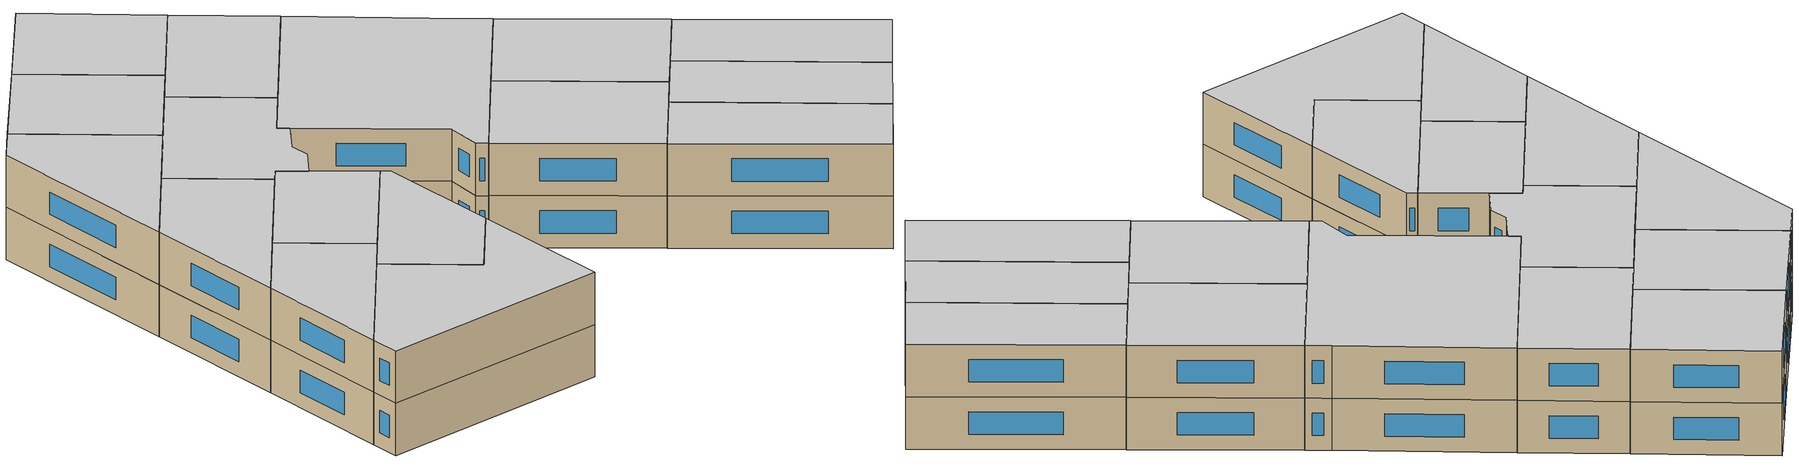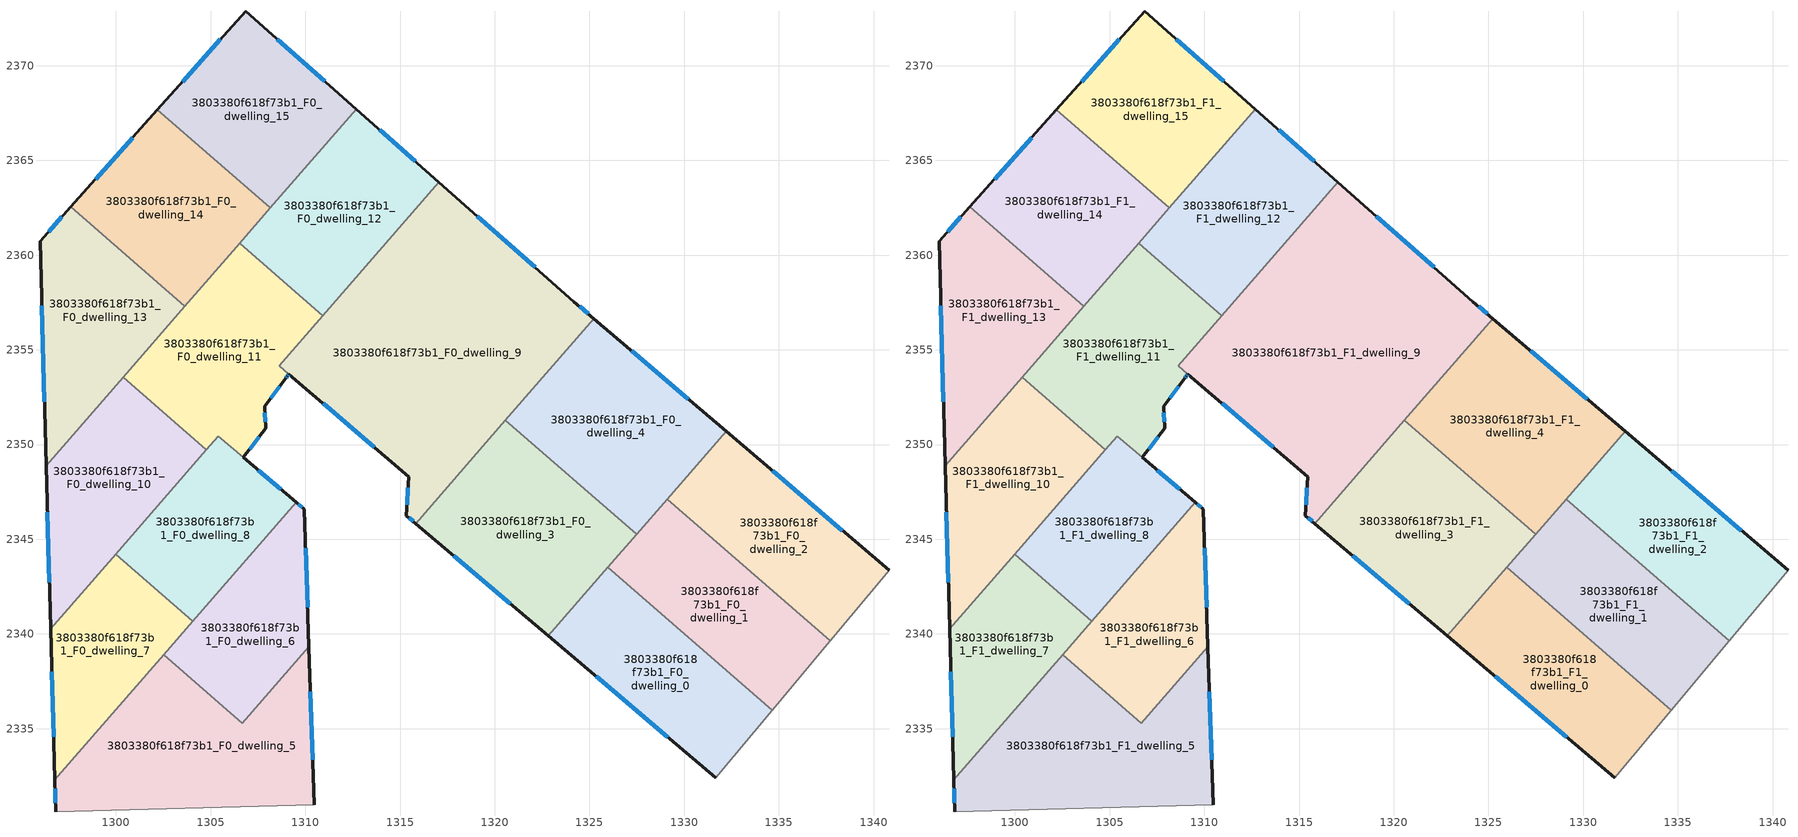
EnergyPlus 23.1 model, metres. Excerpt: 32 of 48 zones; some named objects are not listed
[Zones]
3803380f618f73b1_F0_dwelling_0
 floor ground (EU_floor_Construction): 1334.65,2335.98 1331.67,2332.41 1322.82,2339.9 1325.97,2343.52 z0
 wall outside (EU_wall_Construction): 1322.82,2339.9 1331.67,2332.41 z0:3
 wall to 3803380f618f73b1_F0_dwelling_1 (EU_wall_Construction): 1334.65,2335.98 1325.97,2343.52 z0:3
 wall adiabatic (EU_wall_Construction): 1331.67,2332.41 1334.65,2335.98 z0:3
 wall to 3803380f618f73b1_F0_dwelling_3 (EU_wall_Construction): 1325.97,2343.52 1322.82,2339.9 z0:3
 window (EU_Window_Construction): 1325.35,2337.76 1329.14,2334.55 z0.86:2.14
3803380f618f73b1_F0_dwelling_1
 floor ground (EU_floor_Construction): 1337.7,2339.63 1334.65,2335.98 1325.97,2343.52 1329.09,2347.12 z0
 wall to 3803380f618f73b1_F0_dwelling_2 (EU_wall_Construction): 1337.7,2339.63 1329.09,2347.12 z0:3
 wall adiabatic (EU_wall_Construction): 1334.65,2335.98 1337.7,2339.63 z0:3
 wall to 3803380f618f73b1_F0_dwelling_4 (EU_wall_Construction): 1329.09,2347.12 1327.48,2345.26 z0:3
 wall to 3803380f618f73b1_F0_dwelling_3 (EU_wall_Construction): 1327.48,2345.26 1325.97,2343.52 z0:3
3803380f618f73b1_F0_dwelling_10
 floor ground (EU_floor_Construction): 1304.78,2349.73 1296.55,2340.27 1296.32,2348.87 1300.38,2353.55 z0
 wall outside (EU_wall_Construction): 1296.32,2348.87 1296.55,2340.27 z0:3
 wall to 3803380f618f73b1_F0_dwelling_11 (EU_wall_Construction): 1304.78,2349.73 1300.38,2353.55 z0:3
 wall to 3803380f618f73b1_F0_dwelling_8 (EU_wall_Construction): 1299.98,2344.22 1304.78,2349.73 z0:3
 wall to 3803380f618f73b1_F0_dwelling_13 (EU_wall_Construction): 1300.38,2353.55 1296.32,2348.87 z0:3
 wall to 3803380f618f73b1_F0_dwelling_7 (EU_wall_Construction): 1296.55,2340.27 1299.98,2344.22 z0:3
 window (EU_Window_Construction): 1296.38,2346.41 1296.49,2342.73 z0.86:2.14
3803380f618f73b1_F0_dwelling_11
 floor ground (EU_floor_Construction): 1310.92,2356.8 1308.62,2354.16 1309.13,2353.72 1309.04,2353.6 1308.96,2353.5 1307.85,2352.02 1307.91,2350.86 1306.71,2349.32 1305.39,2350.44 1304.78,2349.73 1300.38,2353.55 1306.53,2360.62 z0
 wall outside (EU_wall_Construction): 1306.71,2349.32 1307.91,2350.86 1307.85,2352.02 1308.96,2353.5 1309.04,2353.6 1309.13,2353.72 z0:3
 wall to 3803380f618f73b1_F0_dwelling_8 (EU_wall_Construction): 1304.78,2349.73 1305.39,2350.44 1306.71,2349.32 z0:3
 wall to 3803380f618f73b1_F0_dwelling_12 (EU_wall_Construction): 1310.92,2356.8 1306.53,2360.62 z0:3
 wall to 3803380f618f73b1_F0_dwelling_9 (EU_wall_Construction): 1309.13,2353.72 1308.62,2354.16 1310.92,2356.8 z0:3
 wall to 3803380f618f73b1_F0_dwelling_14 (EU_wall_Construction): 1306.53,2360.62 1303.64,2357.31 z0:3
 wall to 3803380f618f73b1_F0_dwelling_13 (EU_wall_Construction): 1303.64,2357.31 1300.38,2353.55 z0:3
 window (EU_Window_Construction): 1308.98,2353.53 1309.02,2353.57 / 1308.17,2352.44 1308.64,2353.08 / 1307.89,2351.19 1307.87,2351.69 / 1307.06,2349.76 1307.57,2350.42 / 1309.07,2353.64 1309.1,2353.69 z0.86:2.14
3803380f618f73b1_F0_dwelling_12
 floor ground (EU_floor_Construction): 1317.05,2363.86 1310.92,2356.8 1306.53,2360.62 1312.69,2367.71 z0
 wall outside (EU_wall_Construction): 1317.05,2363.86 1312.69,2367.71 z0:3
 wall to 3803380f618f73b1_F0_dwelling_15 (EU_wall_Construction): 1312.69,2367.71 1308.15,2362.49 z0:3
 wall to 3803380f618f73b1_F0_dwelling_9 (EU_wall_Construction): 1310.92,2356.8 1317.05,2363.86 z0:3
 wall to 3803380f618f73b1_F0_dwelling_14 (EU_wall_Construction): 1308.15,2362.49 1306.53,2360.62 z0:3
 window (EU_Window_Construction): 1315.8,2364.96 1313.93,2366.61 z0.86:2.14
3803380f618f73b1_F0_dwelling_13
 floor ground (EU_floor_Construction): 1303.64,2357.31 1296.32,2348.87 1295.99,2360.73 1297.61,2362.54 z0
 wall outside (EU_wall_Construction): 1297.61,2362.54 1295.99,2360.73 1296.32,2348.87 z0:3
 wall to 3803380f618f73b1_F0_dwelling_14 (EU_wall_Construction): 1303.64,2357.31 1297.61,2362.54 z0:3
 window (EU_Window_Construction): 1296.08,2357.34 1296.22,2352.26 / 1297.15,2362.03 1296.45,2361.25 z0.86:2.14
3803380f618f73b1_F0_dwelling_14
 floor ground (EU_floor_Construction): 1308.15,2362.49 1303.64,2357.31 1297.61,2362.54 1302.19,2367.67 z0
 wall outside (EU_wall_Construction): 1302.19,2367.67 1297.61,2362.54 z0:3
 wall to 3803380f618f73b1_F0_dwelling_15 (EU_wall_Construction): 1308.15,2362.49 1302.19,2367.67 z0:3
 window (EU_Window_Construction): 1300.89,2366.2 1298.92,2364.01 z0.86:2.14
3803380f618f73b1_F0_dwelling_15
 floor ground (EU_floor_Construction): 1312.69,2367.71 1308.15,2362.49 1302.19,2367.67 1306.85,2372.88 z0
 wall outside (EU_wall_Construction): 1312.69,2367.71 1306.85,2372.88 1302.19,2367.67 z0:3
 window (EU_Window_Construction): 1305.52,2371.39 1303.52,2369.16 / 1311.02,2369.19 1308.52,2371.4 z0.86:2.14
3803380f618f73b1_F0_dwelling_2
 floor ground (EU_floor_Construction): 1340.81,2343.36 1337.7,2339.63 1329.09,2347.12 1332.21,2350.7 z0
 wall outside (EU_wall_Construction): 1340.81,2343.36 1332.21,2350.7 z0:3
 wall adiabatic (EU_wall_Construction): 1337.7,2339.63 1340.81,2343.36 z0:3
 wall to 3803380f618f73b1_F0_dwelling_4 (EU_wall_Construction): 1332.21,2350.7 1329.09,2347.12 z0:3
 window (EU_Window_Construction): 1338.36,2345.46 1334.67,2348.6 z0.86:2.14
3803380f618f73b1_F0_dwelling_3
 floor ground (EU_floor_Construction): 1327.48,2345.26 1322.82,2339.9 1315.83,2345.83 1320.57,2351.28 z0
 wall outside (EU_wall_Construction): 1315.83,2345.83 1322.82,2339.9 z0:3
 wall to 3803380f618f73b1_F0_dwelling_4 (EU_wall_Construction): 1327.48,2345.26 1320.57,2351.28 z0:3
 wall to 3803380f618f73b1_F0_dwelling_9 (EU_wall_Construction): 1320.57,2351.28 1315.83,2345.83 z0:3
 window (EU_Window_Construction): 1317.83,2344.13 1320.83,2341.59 z0.86:2.14
3803380f618f73b1_F0_dwelling_4
 floor ground (EU_floor_Construction): 1332.21,2350.7 1327.48,2345.26 1320.57,2351.28 1325.23,2356.65 z0
 wall outside (EU_wall_Construction): 1332.21,2350.7 1325.23,2356.65 z0:3
 wall to 3803380f618f73b1_F0_dwelling_9 (EU_wall_Construction): 1325.23,2356.65 1320.57,2351.28 z0:3
 window (EU_Window_Construction): 1330.22,2352.4 1327.23,2354.95 z0.86:2.14
3803380f618f73b1_F0_dwelling_5
 floor ground (EU_floor_Construction): 1310.19,2339.34 1310.47,2330.97 1296.82,2330.61 1296.77,2332.3 1302.52,2338.91 1306.68,2335.3 z0
 wall outside (EU_wall_Construction): 1310.47,2330.97 1310.19,2339.34 / 1296.77,2332.3 1296.82,2330.61 z0:3
 wall to 3803380f618f73b1_F0_dwelling_6 (EU_wall_Construction): 1310.19,2339.34 1306.68,2335.3 1302.52,2338.91 z0:3
 wall adiabatic (EU_wall_Construction): 1296.82,2330.61 1310.47,2330.97 z0:3
 wall to 3803380f618f73b1_F0_dwelling_7 (EU_wall_Construction): 1302.52,2338.91 1296.77,2332.3 z0:3
 window (EU_Window_Construction): 1310.39,2333.36 1310.27,2336.95 / 1296.79,2331.82 1296.81,2331.09 z0.86:2.14
3803380f618f73b1_F0_dwelling_6
 floor ground (EU_floor_Construction): 1309.95,2346.59 1310.19,2339.34 1306.68,2335.3 1302.52,2338.91 1309.51,2346.96 z0
 wall outside (EU_wall_Construction): 1310.19,2339.34 1309.95,2346.59 1309.51,2346.96 z0:3
 wall to 3803380f618f73b1_F0_dwelling_8 (EU_wall_Construction): 1309.51,2346.96 1304.05,2340.68 z0:3
 wall to 3803380f618f73b1_F0_dwelling_7 (EU_wall_Construction): 1304.05,2340.68 1302.52,2338.91 z0:3
 window (EU_Window_Construction): 1309.82,2346.7 1309.64,2346.86 / 1310.12,2341.41 1310.02,2344.52 z0.86:2.14
3803380f618f73b1_F0_dwelling_7
 floor ground (EU_floor_Construction): 1304.05,2340.68 1296.77,2332.3 1296.55,2340.27 1299.98,2344.22 z0
 wall outside (EU_wall_Construction): 1296.55,2340.27 1296.77,2332.3 z0:3
 wall to 3803380f618f73b1_F0_dwelling_8 (EU_wall_Construction): 1304.05,2340.68 1299.98,2344.22 z0:3
 window (EU_Window_Construction): 1296.62,2337.99 1296.71,2334.58 z0.86:2.14
3803380f618f73b1_F0_dwelling_8
 floor ground (EU_floor_Construction): 1309.51,2346.96 1304.05,2340.68 1299.98,2344.22 1305.39,2350.44 z0
 wall outside (EU_wall_Construction): 1309.51,2346.96 1306.72,2349.32 z0:3
 window (EU_Window_Construction): 1308.71,2347.63 1307.52,2348.64 z0.86:2.14
3803380f618f73b1_F0_dwelling_9
 floor ground (EU_floor_Construction): 1324.18,2357.55 1325.23,2356.65 1315.83,2345.83 1315.34,2346.25 1315.45,2348.3 1308.62,2354.16 1317.05,2363.86 z0
 wall outside (EU_wall_Construction): 1325.23,2356.65 1324.18,2357.55 1317.05,2363.86 / 1309.13,2353.72 1315.45,2348.3 1315.34,2346.25 1315.83,2345.83 z0:3
 window (EU_Window_Construction): 1322.15,2359.35 1319.09,2362.05 / 1324.93,2356.91 1324.48,2357.29 / 1315.48,2346.13 1315.69,2345.95 / 1315.42,2347.71 1315.37,2346.83 / 1310.94,2352.17 1313.64,2349.85 z0.86:2.14
3803380f618f73b1_F1_dwelling_0
 floor to 3803380f618f73b1_F0_dwelling_0 (EU_floor_Construction): 1334.65,2335.98 1331.67,2332.41 1322.82,2339.9 1325.97,2343.52 z3
 wall outside (EU_wall_Construction): 1322.82,2339.9 1331.67,2332.41 z3:6
 wall to 3803380f618f73b1_F1_dwelling_1 (EU_wall_Construction): 1334.65,2335.98 1325.97,2343.52 z3:6
 wall adiabatic (EU_wall_Construction): 1331.67,2332.41 1334.65,2335.98 z3:6
 wall to 3803380f618f73b1_F1_dwelling_3 (EU_wall_Construction): 1325.97,2343.52 1322.82,2339.9 z3:6
 window (EU_Window_Construction): 1325.35,2337.76 1329.14,2334.55 z3.86:5.14
 ceiling to 3803380f618f73b1_F2_dwelling_0 (EU_floor_Construction): 1331.67,2332.41 1334.65,2335.98 1325.97,2343.52 1322.82,2339.9 z6
3803380f618f73b1_F1_dwelling_1
 floor to 3803380f618f73b1_F0_dwelling_1 (EU_floor_Construction): 1337.7,2339.63 1334.65,2335.98 1325.97,2343.52 1329.09,2347.12 z3
 wall to 3803380f618f73b1_F1_dwelling_2 (EU_wall_Construction): 1337.7,2339.63 1329.09,2347.12 z3:6
 wall adiabatic (EU_wall_Construction): 1334.65,2335.98 1337.7,2339.63 z3:6
 wall to 3803380f618f73b1_F1_dwelling_4 (EU_wall_Construction): 1329.09,2347.12 1327.48,2345.26 z3:6
 wall to 3803380f618f73b1_F1_dwelling_3 (EU_wall_Construction): 1327.48,2345.26 1325.97,2343.52 z3:6
 ceiling to 3803380f618f73b1_F2_dwelling_1 (EU_floor_Construction): 1334.65,2335.98 1337.7,2339.63 1329.09,2347.12 1325.97,2343.52 z6
3803380f618f73b1_F1_dwelling_10
 floor to 3803380f618f73b1_F0_dwelling_10 (EU_floor_Construction): 1304.78,2349.73 1296.55,2340.27 1296.32,2348.87 1300.38,2353.55 z3
 wall outside (EU_wall_Construction): 1296.32,2348.87 1296.55,2340.27 z3:6
 wall to 3803380f618f73b1_F1_dwelling_11 (EU_wall_Construction): 1304.78,2349.73 1300.38,2353.55 z3:6
 wall to 3803380f618f73b1_F1_dwelling_8 (EU_wall_Construction): 1299.98,2344.22 1304.78,2349.73 z3:6
 wall to 3803380f618f73b1_F1_dwelling_13 (EU_wall_Construction): 1300.38,2353.55 1296.32,2348.87 z3:6
 wall to 3803380f618f73b1_F1_dwelling_7 (EU_wall_Construction): 1296.55,2340.27 1299.98,2344.22 z3:6
 window (EU_Window_Construction): 1296.38,2346.41 1296.49,2342.73 z3.86:5.14
 ceiling to 3803380f618f73b1_F2_dwelling_10 (EU_floor_Construction): 1296.55,2340.27 1304.78,2349.73 1300.38,2353.55 1296.32,2348.87 z6
3803380f618f73b1_F1_dwelling_11
 floor to 3803380f618f73b1_F0_dwelling_11 (EU_floor_Construction): 1310.92,2356.8 1308.62,2354.16 1309.13,2353.72 1309.04,2353.6 1308.96,2353.5 1307.85,2352.02 1307.91,2350.86 1306.71,2349.32 1305.39,2350.44 1304.78,2349.73 1300.38,2353.55 1306.53,2360.62 z3
 wall outside (EU_wall_Construction): 1306.71,2349.32 1307.91,2350.86 1307.85,2352.02 1308.96,2353.5 1309.04,2353.6 1309.13,2353.72 z3:6
 wall to 3803380f618f73b1_F1_dwelling_8 (EU_wall_Construction): 1304.78,2349.73 1305.39,2350.44 1306.71,2349.32 z3:6
 wall to 3803380f618f73b1_F1_dwelling_12 (EU_wall_Construction): 1310.92,2356.8 1306.53,2360.62 z3:6
 wall to 3803380f618f73b1_F1_dwelling_9 (EU_wall_Construction): 1309.13,2353.72 1308.62,2354.16 1310.92,2356.8 z3:6
 wall to 3803380f618f73b1_F1_dwelling_14 (EU_wall_Construction): 1306.53,2360.62 1303.64,2357.31 z3:6
 wall to 3803380f618f73b1_F1_dwelling_13 (EU_wall_Construction): 1303.64,2357.31 1300.38,2353.55 z3:6
 window (EU_Window_Construction): 1308.98,2353.53 1309.02,2353.57 / 1308.17,2352.44 1308.64,2353.08 / 1307.89,2351.19 1307.87,2351.69 / 1307.06,2349.76 1307.57,2350.42 / 1309.07,2353.64 1309.1,2353.69 z3.86:5.14
 ceiling to 3803380f618f73b1_F2_dwelling_11 (EU_floor_Construction): 1307.91,2350.86 1307.85,2352.02 1308.96,2353.5 1309.04,2353.6 1309.13,2353.72 1308.62,2354.16 1310.92,2356.8 1306.53,2360.62 1300.38,2353.55 1304.78,2349.73 1305.39,2350.44 1306.71,2349.32 z6
3803380f618f73b1_F1_dwelling_12
 floor to 3803380f618f73b1_F0_dwelling_12 (EU_floor_Construction): 1317.05,2363.86 1310.92,2356.8 1306.53,2360.62 1312.69,2367.71 z3
 wall outside (EU_wall_Construction): 1317.05,2363.86 1312.69,2367.71 z3:6
 wall to 3803380f618f73b1_F1_dwelling_15 (EU_wall_Construction): 1312.69,2367.71 1308.15,2362.49 z3:6
 wall to 3803380f618f73b1_F1_dwelling_9 (EU_wall_Construction): 1310.92,2356.8 1317.05,2363.86 z3:6
 wall to 3803380f618f73b1_F1_dwelling_14 (EU_wall_Construction): 1308.15,2362.49 1306.53,2360.62 z3:6
 window (EU_Window_Construction): 1315.8,2364.96 1313.93,2366.61 z3.86:5.14
 ceiling to 3803380f618f73b1_F2_dwelling_12 (EU_floor_Construction): 1310.92,2356.8 1317.05,2363.86 1312.69,2367.71 1306.53,2360.62 z6
3803380f618f73b1_F1_dwelling_13
 floor to 3803380f618f73b1_F0_dwelling_13 (EU_floor_Construction): 1303.64,2357.31 1296.32,2348.87 1295.99,2360.73 1297.61,2362.54 z3
 wall outside (EU_wall_Construction): 1297.61,2362.54 1295.99,2360.73 1296.32,2348.87 z3:6
 wall to 3803380f618f73b1_F1_dwelling_14 (EU_wall_Construction): 1303.64,2357.31 1297.61,2362.54 z3:6
 window (EU_Window_Construction): 1296.08,2357.34 1296.22,2352.26 / 1297.15,2362.03 1296.45,2361.25 z3.86:5.14
 ceiling to 3803380f618f73b1_F2_dwelling_13 (EU_floor_Construction): 1296.32,2348.87 1303.64,2357.31 1297.61,2362.54 1295.99,2360.73 z6
3803380f618f73b1_F1_dwelling_14
 floor to 3803380f618f73b1_F0_dwelling_14 (EU_floor_Construction): 1308.15,2362.49 1303.64,2357.31 1297.61,2362.54 1302.19,2367.67 z3
 wall outside (EU_wall_Construction): 1302.19,2367.67 1297.61,2362.54 z3:6
 wall to 3803380f618f73b1_F1_dwelling_15 (EU_wall_Construction): 1308.15,2362.49 1302.19,2367.67 z3:6
 window (EU_Window_Construction): 1300.89,2366.2 1298.92,2364.01 z3.86:5.14
 ceiling to 3803380f618f73b1_F2_dwelling_14 (EU_floor_Construction): 1303.64,2357.31 1308.15,2362.49 1302.19,2367.67 1297.61,2362.54 z6
3803380f618f73b1_F1_dwelling_15
 floor to 3803380f618f73b1_F0_dwelling_15 (EU_floor_Construction): 1312.69,2367.71 1308.15,2362.49 1302.19,2367.67 1306.85,2372.88 z3
 wall outside (EU_wall_Construction): 1312.69,2367.71 1306.85,2372.88 1302.19,2367.67 z3:6
 window (EU_Window_Construction): 1305.52,2371.39 1303.52,2369.16 / 1311.02,2369.19 1308.52,2371.4 z3.86:5.14
 ceiling to 3803380f618f73b1_F2_dwelling_15 (EU_floor_Construction): 1308.15,2362.49 1312.69,2367.71 1306.85,2372.88 1302.19,2367.67 z6
3803380f618f73b1_F1_dwelling_2
 floor to 3803380f618f73b1_F0_dwelling_2 (EU_floor_Construction): 1340.81,2343.36 1337.7,2339.63 1329.09,2347.12 1332.21,2350.7 z3
 wall outside (EU_wall_Construction): 1340.81,2343.36 1332.21,2350.7 z3:6
 wall adiabatic (EU_wall_Construction): 1337.7,2339.63 1340.81,2343.36 z3:6
 wall to 3803380f618f73b1_F1_dwelling_4 (EU_wall_Construction): 1332.21,2350.7 1329.09,2347.12 z3:6
 window (EU_Window_Construction): 1338.36,2345.46 1334.67,2348.6 z3.86:5.14
 ceiling to 3803380f618f73b1_F2_dwelling_2 (EU_floor_Construction): 1337.7,2339.63 1340.81,2343.36 1332.21,2350.7 1329.09,2347.12 z6
3803380f618f73b1_F1_dwelling_3
 floor to 3803380f618f73b1_F0_dwelling_3 (EU_floor_Construction): 1327.48,2345.26 1322.82,2339.9 1315.83,2345.83 1320.57,2351.28 z3
 wall outside (EU_wall_Construction): 1315.83,2345.83 1322.82,2339.9 z3:6
 wall to 3803380f618f73b1_F1_dwelling_4 (EU_wall_Construction): 1327.48,2345.26 1320.57,2351.28 z3:6
 wall to 3803380f618f73b1_F1_dwelling_9 (EU_wall_Construction): 1320.57,2351.28 1315.83,2345.83 z3:6
 window (EU_Window_Construction): 1317.83,2344.13 1320.83,2341.59 z3.86:5.14
 ceiling to 3803380f618f73b1_F2_dwelling_3 (EU_floor_Construction): 1322.82,2339.9 1327.48,2345.26 1320.57,2351.28 1315.83,2345.83 z6
3803380f618f73b1_F1_dwelling_4
 floor to 3803380f618f73b1_F0_dwelling_4 (EU_floor_Construction): 1332.21,2350.7 1327.48,2345.26 1320.57,2351.28 1325.23,2356.65 z3
 wall outside (EU_wall_Construction): 1332.21,2350.7 1325.23,2356.65 z3:6
 wall to 3803380f618f73b1_F1_dwelling_9 (EU_wall_Construction): 1325.23,2356.65 1320.57,2351.28 z3:6
 window (EU_Window_Construction): 1330.22,2352.4 1327.23,2354.95 z3.86:5.14
 ceiling to 3803380f618f73b1_F2_dwelling_4 (EU_floor_Construction): 1327.48,2345.26 1332.21,2350.7 1325.23,2356.65 1320.57,2351.28 z6
3803380f618f73b1_F1_dwelling_5
 floor to 3803380f618f73b1_F0_dwelling_5 (EU_floor_Construction): 1310.19,2339.34 1310.47,2330.97 1296.82,2330.61 1296.77,2332.3 1302.52,2338.91 1306.68,2335.3 z3
 wall outside (EU_wall_Construction): 1310.47,2330.97 1310.19,2339.34 / 1296.77,2332.3 1296.82,2330.61 z3:6
 wall to 3803380f618f73b1_F1_dwelling_6 (EU_wall_Construction): 1310.19,2339.34 1306.68,2335.3 1302.52,2338.91 z3:6
 wall adiabatic (EU_wall_Construction): 1296.82,2330.61 1310.47,2330.97 z3:6
 wall to 3803380f618f73b1_F1_dwelling_7 (EU_wall_Construction): 1302.52,2338.91 1296.77,2332.3 z3:6
 window (EU_Window_Construction): 1310.39,2333.36 1310.27,2336.95 / 1296.79,2331.82 1296.81,2331.09 z3.86:5.14
 ceiling to 3803380f618f73b1_F2_dwelling_5 (EU_floor_Construction): 1310.47,2330.97 1310.19,2339.34 1306.68,2335.3 1302.52,2338.91 1296.77,2332.3 1296.82,2330.61 z6
3803380f618f73b1_F1_dwelling_6
 floor to 3803380f618f73b1_F0_dwelling_6 (EU_floor_Construction): 1309.95,2346.59 1310.19,2339.34 1306.68,2335.3 1302.52,2338.91 1309.51,2346.96 z3
 wall outside (EU_wall_Construction): 1310.19,2339.34 1309.95,2346.59 1309.51,2346.96 z3:6
 wall to 3803380f618f73b1_F1_dwelling_8 (EU_wall_Construction): 1309.51,2346.96 1304.05,2340.68 z3:6
 wall to 3803380f618f73b1_F1_dwelling_7 (EU_wall_Construction): 1304.05,2340.68 1302.52,2338.91 z3:6
 window (EU_Window_Construction): 1309.82,2346.7 1309.64,2346.86 / 1310.12,2341.41 1310.02,2344.52 z3.86:5.14
 ceiling to 3803380f618f73b1_F2_dwelling_6 (EU_floor_Construction): 1306.68,2335.3 1310.19,2339.34 1309.95,2346.59 1309.51,2346.96 1302.52,2338.91 z6
3803380f618f73b1_F1_dwelling_7
 floor to 3803380f618f73b1_F0_dwelling_7 (EU_floor_Construction): 1304.05,2340.68 1296.77,2332.3 1296.55,2340.27 1299.98,2344.22 z3
 wall outside (EU_wall_Construction): 1296.55,2340.27 1296.77,2332.3 z3:6
 wall to 3803380f618f73b1_F1_dwelling_8 (EU_wall_Construction): 1304.05,2340.68 1299.98,2344.22 z3:6
 window (EU_Window_Construction): 1296.62,2337.99 1296.71,2334.58 z3.86:5.14
 ceiling to 3803380f618f73b1_F2_dwelling_7 (EU_floor_Construction): 1296.77,2332.3 1304.05,2340.68 1299.98,2344.22 1296.55,2340.27 z6
3803380f618f73b1_F1_dwelling_8
 floor to 3803380f618f73b1_F0_dwelling_8 (EU_floor_Construction): 1309.51,2346.96 1304.05,2340.68 1299.98,2344.22 1305.39,2350.44 z3
 wall outside (EU_wall_Construction): 1309.51,2346.96 1306.72,2349.32 z3:6
 window (EU_Window_Construction): 1308.71,2347.63 1307.52,2348.64 z3.86:5.14
 ceiling to 3803380f618f73b1_F2_dwelling_8 (EU_floor_Construction): 1304.05,2340.68 1309.51,2346.96 1305.39,2350.44 1299.98,2344.22 z6
3803380f618f73b1_F1_dwelling_9
 floor to 3803380f618f73b1_F0_dwelling_9 (EU_floor_Construction): 1324.18,2357.55 1325.23,2356.65 1315.83,2345.83 1315.34,2346.25 1315.45,2348.3 1308.62,2354.16 1317.05,2363.86 z3
 wall outside (EU_wall_Construction): 1325.23,2356.65 1324.18,2357.55 1317.05,2363.86 / 1309.13,2353.72 1315.45,2348.3 1315.34,2346.25 1315.83,2345.83 z3:6
 window (EU_Window_Construction): 1322.15,2359.35 1319.09,2362.05 / 1324.93,2356.91 1324.48,2357.29 / 1315.48,2346.13 1315.69,2345.95 / 1315.42,2347.71 1315.37,2346.83 / 1310.94,2352.17 1313.64,2349.85 z3.86:5.14
 ceiling to 3803380f618f73b1_F2_dwelling_9 (EU_floor_Construction): 1315.83,2345.83 1325.23,2356.65 1324.18,2357.55 1317.05,2363.86 1308.62,2354.16 1315.45,2348.3 1315.34,2346.25 z6
[Building]
EU S2 Campaign: North Axis=0; Terrain=City; Solar Distribution=FullExterior
[Site:Location]
Helsinki-Vantaa.AP: Latitude=60.317; Longitude=24.963; Time Zone=2; Elevation=54.6
[SizingPeriod:WeatherFileDays]
AnnualSizingPeriod: Begin Month=1; Begin Day of Month=1; End Month=12; End Day of Month=31; Day of Week for Start Day=Monday; Use Weather File Daylight Saving Period=No; Use Weather File Rain and Snow Indicators=No
[MATERIAL]
EU_InternalMass_Material: Roughness=MediumRough; Thickness=0.1; Conductivity=1; Density=1800; Specific Heat=900; Thermal Absorptance=0.9; Solar Absorptance=0.7; Visible Absorptance=0.7
[MATERIAL:NOMASS] Roughness=MediumRough; Thermal Absorptance=0.9; Solar Absorptance=0.7; Visible Absorptance=0.7
Name | Thermal Resistance
EU_wall_NoMass | 1.10183
EU_floor_NoMass | 1.70606
[WINDOWMATERIAL:SIMPLEGLAZINGSYSTEM]
EU_Window_SimpleGlazing: UFactor=3.11035; Solar Heat Gain Coefficient=0.8; Visible Transmittance=0.8
[CONSTRUCTION]
EU_wall_Construction: EU_wall_NoMass
EU_floor_Construction: EU_floor_NoMass
EU_Window_Construction: EU_Window_SimpleGlazing
EU_InternalMass_Construction: EU_InternalMass_Material
[ZONE] Type=1; Multiplier=1; Ceiling Height=autocalculate; Floor Area=autocalculate; Part of Total Floor Area=Yes
Name | Volume
3803380f618f73b1_F0_dwelling_0; 3803380f618f73b1_F1_dwelling_0 | 163.647
3803380f618f73b1_F0_dwelling_1; 3803380f618f73b1_F1_dwelling_1 | 163.649
3803380f618f73b1_F0_dwelling_10; 3803380f618f73b1_F1_dwelling_10 | 163.642
3803380f618f73b1_F0_dwelling_11; 3803380f618f73b1_F1_dwelling_11 | 181.31
3803380f618f73b1_F0_dwelling_12; 3803380f618f73b1_F1_dwelling_12 | 163.641
3803380f618f73b1_F0_dwelling_13; 3803380f618f73b1_F1_dwelling_13 | 163.632
3803380f618f73b1_F0_dwelling_14; 3803380f618f73b1_F1_dwelling_14 | 163.627
3803380f618f73b1_F0_dwelling_15; 3803380f618f73b1_F1_dwelling_15 | 163.638
3803380f618f73b1_F0_dwelling_2; 3803380f618f73b1_F1_dwelling_2 | 163.626
3803380f618f73b1_F0_dwelling_3; 3803380f618f73b1_F1_dwelling_3 | 196.974
3803380f618f73b1_F0_dwelling_4; 3803380f618f73b1_F1_dwelling_4 | 196.94
3803380f618f73b1_F0_dwelling_5; 3803380f618f73b1_F1_dwelling_5 | 234.058
3803380f618f73b1_F0_dwelling_6; 3803380f618f73b1_F1_dwelling_6 | 137.047
3803380f618f73b1_F0_dwelling_7; 3803380f618f73b1_F1_dwelling_7 | 132.092
3803380f618f73b1_F0_dwelling_8; 3803380f618f73b1_F1_dwelling_8 | 133.962
3803380f618f73b1_F0_dwelling_9; 3803380f618f73b1_F1_dwelling_9 | 423.959
[INTERNALMASS] Construction=EU_InternalMass_Construction
Name | Zone or ZoneList | Surface Area
3803380f618f73b1_F0_dwelling_0_EU_InternalMass | 3803380f618f73b1_F0_dwelling_0 | 54.5491
3803380f618f73b1_F0_dwelling_1_EU_InternalMass | 3803380f618f73b1_F0_dwelling_1 | 54.5497
3803380f618f73b1_F0_dwelling_2_EU_InternalMass | 3803380f618f73b1_F0_dwelling_2 | 54.5419
3803380f618f73b1_F0_dwelling_3_EU_InternalMass | 3803380f618f73b1_F0_dwelling_3 | 65.6577
3803380f618f73b1_F0_dwelling_4_EU_InternalMass | 3803380f618f73b1_F0_dwelling_4 | 65.647
3803380f618f73b1_F0_dwelling_5_EU_InternalMass | 3803380f618f73b1_F0_dwelling_5 | 78.0201
3803380f618f73b1_F0_dwelling_6_EU_InternalMass | 3803380f618f73b1_F0_dwelling_6 | 45.6827
3803380f618f73b1_F0_dwelling_7_EU_InternalMass | 3803380f618f73b1_F0_dwelling_7 | 44.0304
3803380f618f73b1_F0_dwelling_8_EU_InternalMass | 3803380f618f73b1_F0_dwelling_8 | 44.6513
3803380f618f73b1_F0_dwelling_9_EU_InternalMass | 3803380f618f73b1_F0_dwelling_9 | 141.311
3803380f618f73b1_F0_dwelling_10_EU_InternalMass | 3803380f618f73b1_F0_dwelling_10 | 54.5473
3803380f618f73b1_F0_dwelling_11_EU_InternalMass | 3803380f618f73b1_F0_dwelling_11 | 60.4364
3803380f618f73b1_F0_dwelling_12_EU_InternalMass | 3803380f618f73b1_F0_dwelling_12 | 54.5466
3803380f618f73b1_F0_dwelling_13_EU_InternalMass | 3803380f618f73b1_F0_dwelling_13 | 54.544
3803380f618f73b1_F0_dwelling_14_EU_InternalMass | 3803380f618f73b1_F0_dwelling_14 | 54.5427
3803380f618f73b1_F0_dwelling_15_EU_InternalMass | 3803380f618f73b1_F0_dwelling_15 | 54.5461
3803380f618f73b1_F1_dwelling_0_EU_InternalMass | 3803380f618f73b1_F1_dwelling_0 | 54.5491
3803380f618f73b1_F1_dwelling_1_EU_InternalMass | 3803380f618f73b1_F1_dwelling_1 | 54.5497
3803380f618f73b1_F1_dwelling_2_EU_InternalMass | 3803380f618f73b1_F1_dwelling_2 | 54.5419
3803380f618f73b1_F1_dwelling_3_EU_InternalMass | 3803380f618f73b1_F1_dwelling_3 | 65.6577
3803380f618f73b1_F1_dwelling_4_EU_InternalMass | 3803380f618f73b1_F1_dwelling_4 | 65.647
3803380f618f73b1_F1_dwelling_5_EU_InternalMass | 3803380f618f73b1_F1_dwelling_5 | 78.0201
3803380f618f73b1_F1_dwelling_6_EU_InternalMass | 3803380f618f73b1_F1_dwelling_6 | 45.6827
3803380f618f73b1_F1_dwelling_7_EU_InternalMass | 3803380f618f73b1_F1_dwelling_7 | 44.0304
3803380f618f73b1_F1_dwelling_8_EU_InternalMass | 3803380f618f73b1_F1_dwelling_8 | 44.6513
3803380f618f73b1_F1_dwelling_9_EU_InternalMass | 3803380f618f73b1_F1_dwelling_9 | 141.311
3803380f618f73b1_F1_dwelling_10_EU_InternalMass | 3803380f618f73b1_F1_dwelling_10 | 54.5473
3803380f618f73b1_F1_dwelling_11_EU_InternalMass | 3803380f618f73b1_F1_dwelling_11 | 60.4364
3803380f618f73b1_F1_dwelling_12_EU_InternalMass | 3803380f618f73b1_F1_dwelling_12 | 54.5466
3803380f618f73b1_F1_dwelling_13_EU_InternalMass | 3803380f618f73b1_F1_dwelling_13 | 54.544
3803380f618f73b1_F1_dwelling_14_EU_InternalMass | 3803380f618f73b1_F1_dwelling_14 | 54.5427
3803380f618f73b1_F1_dwelling_15_EU_InternalMass | 3803380f618f73b1_F1_dwelling_15 | 54.5461
[OTHEREQUIPMENT] Fuel Type=Electricity; Design Level Calculation Method=Watts/Area; Power per Zone Floor Area=1; Fraction Latent=0; Fraction Radiant=0; Fraction Lost=0; Carbon Dioxide Generation Rate=0; EndUse Subcategory=EU_Step8_InternalGains
Name | Zone or ZoneList or Space or SpaceList | Schedule
EU_Step8_InternalGain_3803380f618f73b1_F0_dwelling_0_f000 | 3803380f618f73b1_F0_dwelling_0 | EU_Step8_GainSchedule_3803380f618f73b1_F0_dwelling_0_f000
EU_Step8_InternalGain_3803380f618f73b1_F0_dwelling_1_f000 | 3803380f618f73b1_F0_dwelling_1 | EU_Step8_GainSchedule_3803380f618f73b1_F0_dwelling_1_f000
EU_Step8_InternalGain_3803380f618f73b1_F0_dwelling_2_f000 | 3803380f618f73b1_F0_dwelling_2 | EU_Step8_GainSchedule_3803380f618f73b1_F0_dwelling_2_f000
EU_Step8_InternalGain_3803380f618f73b1_F0_dwelling_3_f000 | 3803380f618f73b1_F0_dwelling_3 | EU_Step8_GainSchedule_3803380f618f73b1_F0_dwelling_3_f000
EU_Step8_InternalGain_3803380f618f73b1_F0_dwelling_4_f000 | 3803380f618f73b1_F0_dwelling_4 | EU_Step8_GainSchedule_3803380f618f73b1_F0_dwelling_4_f000
EU_Step8_InternalGain_3803380f618f73b1_F0_dwelling_5_f000 | 3803380f618f73b1_F0_dwelling_5 | EU_Step8_GainSchedule_3803380f618f73b1_F0_dwelling_5_f000
EU_Step8_InternalGain_3803380f618f73b1_F0_dwelling_6_f000 | 3803380f618f73b1_F0_dwelling_6 | EU_Step8_GainSchedule_3803380f618f73b1_F0_dwelling_6_f000
EU_Step8_InternalGain_3803380f618f73b1_F0_dwelling_7_f000 | 3803380f618f73b1_F0_dwelling_7 | EU_Step8_GainSchedule_3803380f618f73b1_F0_dwelling_7_f000
EU_Step8_InternalGain_3803380f618f73b1_F0_dwelling_8_f000 | 3803380f618f73b1_F0_dwelling_8 | EU_Step8_GainSchedule_3803380f618f73b1_F0_dwelling_8_f000
EU_Step8_InternalGain_3803380f618f73b1_F0_dwelling_9_f000 | 3803380f618f73b1_F0_dwelling_9 | EU_Step8_GainSchedule_3803380f618f73b1_F0_dwelling_9_f000
EU_Step8_InternalGain_3803380f618f73b1_F0_dwelling_10_f000 | 3803380f618f73b1_F0_dwelling_10 | EU_Step8_GainSchedule_3803380f618f73b1_F0_dwelling_10_f000
EU_Step8_InternalGain_3803380f618f73b1_F0_dwelling_11_f000 | 3803380f618f73b1_F0_dwelling_11 | EU_Step8_GainSchedule_3803380f618f73b1_F0_dwelling_11_f000
EU_Step8_InternalGain_3803380f618f73b1_F0_dwelling_12_f000 | 3803380f618f73b1_F0_dwelling_12 | EU_Step8_GainSchedule_3803380f618f73b1_F0_dwelling_12_f000
EU_Step8_InternalGain_3803380f618f73b1_F0_dwelling_13_f000 | 3803380f618f73b1_F0_dwelling_13 | EU_Step8_GainSchedule_3803380f618f73b1_F0_dwelling_13_f000
EU_Step8_InternalGain_3803380f618f73b1_F0_dwelling_14_f000 | 3803380f618f73b1_F0_dwelling_14 | EU_Step8_GainSchedule_3803380f618f73b1_F0_dwelling_14_f000
EU_Step8_InternalGain_3803380f618f73b1_F0_dwelling_15_f000 | 3803380f618f73b1_F0_dwelling_15 | EU_Step8_GainSchedule_3803380f618f73b1_F0_dwelling_15_f000
EU_Step8_InternalGain_3803380f618f73b1_F1_dwelling_0_f000 | 3803380f618f73b1_F1_dwelling_0 | EU_Step8_GainSchedule_3803380f618f73b1_F1_dwelling_0_f000
EU_Step8_InternalGain_3803380f618f73b1_F1_dwelling_1_f000 | 3803380f618f73b1_F1_dwelling_1 | EU_Step8_GainSchedule_3803380f618f73b1_F1_dwelling_1_f000
EU_Step8_InternalGain_3803380f618f73b1_F1_dwelling_2_f000 | 3803380f618f73b1_F1_dwelling_2 | EU_Step8_GainSchedule_3803380f618f73b1_F1_dwelling_2_f000
EU_Step8_InternalGain_3803380f618f73b1_F1_dwelling_3_f000 | 3803380f618f73b1_F1_dwelling_3 | EU_Step8_GainSchedule_3803380f618f73b1_F1_dwelling_3_f000
EU_Step8_InternalGain_3803380f618f73b1_F1_dwelling_4_f000 | 3803380f618f73b1_F1_dwelling_4 | EU_Step8_GainSchedule_3803380f618f73b1_F1_dwelling_4_f000
EU_Step8_InternalGain_3803380f618f73b1_F1_dwelling_5_f000 | 3803380f618f73b1_F1_dwelling_5 | EU_Step8_GainSchedule_3803380f618f73b1_F1_dwelling_5_f000
EU_Step8_InternalGain_3803380f618f73b1_F1_dwelling_6_f000 | 3803380f618f73b1_F1_dwelling_6 | EU_Step8_GainSchedule_3803380f618f73b1_F1_dwelling_6_f000
EU_Step8_InternalGain_3803380f618f73b1_F1_dwelling_7_f000 | 3803380f618f73b1_F1_dwelling_7 | EU_Step8_GainSchedule_3803380f618f73b1_F1_dwelling_7_f000
EU_Step8_InternalGain_3803380f618f73b1_F1_dwelling_8_f000 | 3803380f618f73b1_F1_dwelling_8 | EU_Step8_GainSchedule_3803380f618f73b1_F1_dwelling_8_f000
EU_Step8_InternalGain_3803380f618f73b1_F1_dwelling_9_f000 | 3803380f618f73b1_F1_dwelling_9 | EU_Step8_GainSchedule_3803380f618f73b1_F1_dwelling_9_f000
EU_Step8_InternalGain_3803380f618f73b1_F1_dwelling_10_f000 | 3803380f618f73b1_F1_dwelling_10 | EU_Step8_GainSchedule_3803380f618f73b1_F1_dwelling_10_f000
EU_Step8_InternalGain_3803380f618f73b1_F1_dwelling_11_f000 | 3803380f618f73b1_F1_dwelling_11 | EU_Step8_GainSchedule_3803380f618f73b1_F1_dwelling_11_f000
EU_Step8_InternalGain_3803380f618f73b1_F1_dwelling_12_f000 | 3803380f618f73b1_F1_dwelling_12 | EU_Step8_GainSchedule_3803380f618f73b1_F1_dwelling_12_f000
EU_Step8_InternalGain_3803380f618f73b1_F1_dwelling_13_f000 | 3803380f618f73b1_F1_dwelling_13 | EU_Step8_GainSchedule_3803380f618f73b1_F1_dwelling_13_f000
EU_Step8_InternalGain_3803380f618f73b1_F1_dwelling_14_f000 | 3803380f618f73b1_F1_dwelling_14 | EU_Step8_GainSchedule_3803380f618f73b1_F1_dwelling_14_f000
EU_Step8_InternalGain_3803380f618f73b1_F1_dwelling_15_f000 | 3803380f618f73b1_F1_dwelling_15 | EU_Step8_GainSchedule_3803380f618f73b1_F1_dwelling_15_f000
[ZONEVENTILATION:DESIGNFLOWRATE] Schedule=EU_AlwaysOn; Design Flow Rate Calculation Method=AirChanges/Hour; Air Changes per Hour=0.756316; Ventilation Type=Natural; Fan Pressure Rise=0; Fan Total Efficiency=1; Constant Term Coefficient=1; Temperature Term Coefficient=0; Velocity Term Coefficient=0; Velocity Squared Term Coefficient=0; Minimum Indoor Temperature=-100; Maximum Indoor Temperature=100; Delta Temperature=-100; Minimum Outdoor Temperature=-100; Maximum Outdoor Temperature=100; Maximum Wind Speed=40
Name | Zone or ZoneList or Space or SpaceList
EU_ConstantAir_3803380f618f73b1_F0_dwelling_0 | 3803380f618f73b1_F0_dwelling_0
EU_ConstantAir_3803380f618f73b1_F0_dwelling_1 | 3803380f618f73b1_F0_dwelling_1
EU_ConstantAir_3803380f618f73b1_F0_dwelling_2 | 3803380f618f73b1_F0_dwelling_2
EU_ConstantAir_3803380f618f73b1_F0_dwelling_3 | 3803380f618f73b1_F0_dwelling_3
EU_ConstantAir_3803380f618f73b1_F0_dwelling_4 | 3803380f618f73b1_F0_dwelling_4
EU_ConstantAir_3803380f618f73b1_F0_dwelling_5 | 3803380f618f73b1_F0_dwelling_5
EU_ConstantAir_3803380f618f73b1_F0_dwelling_6 | 3803380f618f73b1_F0_dwelling_6
EU_ConstantAir_3803380f618f73b1_F0_dwelling_7 | 3803380f618f73b1_F0_dwelling_7
EU_ConstantAir_3803380f618f73b1_F0_dwelling_8 | 3803380f618f73b1_F0_dwelling_8
EU_ConstantAir_3803380f618f73b1_F0_dwelling_9 | 3803380f618f73b1_F0_dwelling_9
EU_ConstantAir_3803380f618f73b1_F0_dwelling_10 | 3803380f618f73b1_F0_dwelling_10
EU_ConstantAir_3803380f618f73b1_F0_dwelling_11 | 3803380f618f73b1_F0_dwelling_11
EU_ConstantAir_3803380f618f73b1_F0_dwelling_12 | 3803380f618f73b1_F0_dwelling_12
EU_ConstantAir_3803380f618f73b1_F0_dwelling_13 | 3803380f618f73b1_F0_dwelling_13
EU_ConstantAir_3803380f618f73b1_F0_dwelling_14 | 3803380f618f73b1_F0_dwelling_14
EU_ConstantAir_3803380f618f73b1_F0_dwelling_15 | 3803380f618f73b1_F0_dwelling_15
EU_ConstantAir_3803380f618f73b1_F1_dwelling_0 | 3803380f618f73b1_F1_dwelling_0
EU_ConstantAir_3803380f618f73b1_F1_dwelling_1 | 3803380f618f73b1_F1_dwelling_1
EU_ConstantAir_3803380f618f73b1_F1_dwelling_2 | 3803380f618f73b1_F1_dwelling_2
EU_ConstantAir_3803380f618f73b1_F1_dwelling_3 | 3803380f618f73b1_F1_dwelling_3
EU_ConstantAir_3803380f618f73b1_F1_dwelling_4 | 3803380f618f73b1_F1_dwelling_4
EU_ConstantAir_3803380f618f73b1_F1_dwelling_5 | 3803380f618f73b1_F1_dwelling_5
EU_ConstantAir_3803380f618f73b1_F1_dwelling_6 | 3803380f618f73b1_F1_dwelling_6
EU_ConstantAir_3803380f618f73b1_F1_dwelling_7 | 3803380f618f73b1_F1_dwelling_7
EU_ConstantAir_3803380f618f73b1_F1_dwelling_8 | 3803380f618f73b1_F1_dwelling_8
EU_ConstantAir_3803380f618f73b1_F1_dwelling_9 | 3803380f618f73b1_F1_dwelling_9
EU_ConstantAir_3803380f618f73b1_F1_dwelling_10 | 3803380f618f73b1_F1_dwelling_10
EU_ConstantAir_3803380f618f73b1_F1_dwelling_11 | 3803380f618f73b1_F1_dwelling_11
EU_ConstantAir_3803380f618f73b1_F1_dwelling_12 | 3803380f618f73b1_F1_dwelling_12
EU_ConstantAir_3803380f618f73b1_F1_dwelling_13 | 3803380f618f73b1_F1_dwelling_13
EU_ConstantAir_3803380f618f73b1_F1_dwelling_14 | 3803380f618f73b1_F1_dwelling_14
EU_ConstantAir_3803380f618f73b1_F1_dwelling_15 | 3803380f618f73b1_F1_dwelling_15
[HVACTEMPLATE:THERMOSTAT] Constant Heating Setpoint=20; Constant Cooling Setpoint=50
EU_HeatOnly_3803380f618f73b1_F0_dwelling_0; EU_HeatOnly_3803380f618f73b1_F0_dwelling_1; EU_HeatOnly_3803380f618f73b1_F0_dwelling_2; EU_HeatOnly_3803380f618f73b1_F0_dwelling_3; EU_HeatOnly_3803380f618f73b1_F0_dwelling_4; EU_HeatOnly_3803380f618f73b1_F0_dwelling_5
[HVACTEMPLATE:ZONE:IDEALLOADSAIRSYSTEM] System Availability Schedule=EU_AlwaysOn; Maximum Heating Supply Air Temperature=50; Minimum Cooling Supply Air Temperature=13; Maximum Heating Supply Air Humidity Ratio=0.0156; Minimum Cooling Supply Air Humidity Ratio=0.0077; Heating Limit=NoLimit; Cooling Limit=NoLimit; Heating Availability Schedule=EU_AlwaysOn; Cooling Availability Schedule=EU_CoolingOff; Dehumidification Control Type=ConstantSensibleHeatRatio; Cooling Sensible Heat Ratio=0.7; Dehumidification Setpoint=60; Humidification Control Type=None; Humidification Setpoint=30; Outdoor Air Method=None; Outdoor Air Flow Rate per Person=0.00944; Outdoor Air Flow Rate per Zone Floor Area=0; Outdoor Air Flow Rate per Zone=0; Demand Controlled Ventilation Type=None; Outdoor Air Economizer Type=NoEconomizer; Heat Recovery Type=None; Sensible Heat Recovery Effectiveness=0.7; Latent Heat Recovery Effectiveness=0.65
Name | Template Thermostat
3803380f618f73b1_F0_dwelling_0 | EU_HeatOnly_3803380f618f73b1_F0_dwelling_0
3803380f618f73b1_F0_dwelling_1 | EU_HeatOnly_3803380f618f73b1_F0_dwelling_1
3803380f618f73b1_F0_dwelling_2 | EU_HeatOnly_3803380f618f73b1_F0_dwelling_2
3803380f618f73b1_F0_dwelling_3 | EU_HeatOnly_3803380f618f73b1_F0_dwelling_3
3803380f618f73b1_F0_dwelling_4 | EU_HeatOnly_3803380f618f73b1_F0_dwelling_4
3803380f618f73b1_F0_dwelling_5 | EU_HeatOnly_3803380f618f73b1_F0_dwelling_5
3803380f618f73b1_F0_dwelling_6 | EU_HeatOnly_3803380f618f73b1_F0_dwelling_6
3803380f618f73b1_F0_dwelling_7 | EU_HeatOnly_3803380f618f73b1_F0_dwelling_7
3803380f618f73b1_F0_dwelling_8 | EU_HeatOnly_3803380f618f73b1_F0_dwelling_8
3803380f618f73b1_F0_dwelling_9 | EU_HeatOnly_3803380f618f73b1_F0_dwelling_9
3803380f618f73b1_F0_dwelling_10 | EU_HeatOnly_3803380f618f73b1_F0_dwelling_10
3803380f618f73b1_F0_dwelling_11 | EU_HeatOnly_3803380f618f73b1_F0_dwelling_11
3803380f618f73b1_F0_dwelling_12 | EU_HeatOnly_3803380f618f73b1_F0_dwelling_12
3803380f618f73b1_F0_dwelling_13 | EU_HeatOnly_3803380f618f73b1_F0_dwelling_13
3803380f618f73b1_F0_dwelling_14 | EU_HeatOnly_3803380f618f73b1_F0_dwelling_14
3803380f618f73b1_F0_dwelling_15 | EU_HeatOnly_3803380f618f73b1_F0_dwelling_15
3803380f618f73b1_F1_dwelling_0 | EU_HeatOnly_3803380f618f73b1_F1_dwelling_0
3803380f618f73b1_F1_dwelling_1 | EU_HeatOnly_3803380f618f73b1_F1_dwelling_1
3803380f618f73b1_F1_dwelling_2 | EU_HeatOnly_3803380f618f73b1_F1_dwelling_2
3803380f618f73b1_F1_dwelling_3 | EU_HeatOnly_3803380f618f73b1_F1_dwelling_3
3803380f618f73b1_F1_dwelling_4 | EU_HeatOnly_3803380f618f73b1_F1_dwelling_4
3803380f618f73b1_F1_dwelling_5 | EU_HeatOnly_3803380f618f73b1_F1_dwelling_5
3803380f618f73b1_F1_dwelling_6 | EU_HeatOnly_3803380f618f73b1_F1_dwelling_6
3803380f618f73b1_F1_dwelling_7 | EU_HeatOnly_3803380f618f73b1_F1_dwelling_7
3803380f618f73b1_F1_dwelling_8 | EU_HeatOnly_3803380f618f73b1_F1_dwelling_8
3803380f618f73b1_F1_dwelling_9 | EU_HeatOnly_3803380f618f73b1_F1_dwelling_9
3803380f618f73b1_F1_dwelling_10 | EU_HeatOnly_3803380f618f73b1_F1_dwelling_10
3803380f618f73b1_F1_dwelling_11 | EU_HeatOnly_3803380f618f73b1_F1_dwelling_11
3803380f618f73b1_F1_dwelling_12 | EU_HeatOnly_3803380f618f73b1_F1_dwelling_12
3803380f618f73b1_F1_dwelling_13 | EU_HeatOnly_3803380f618f73b1_F1_dwelling_13
3803380f618f73b1_F1_dwelling_14 | EU_HeatOnly_3803380f618f73b1_F1_dwelling_14
3803380f618f73b1_F1_dwelling_15 | EU_HeatOnly_3803380f618f73b1_F1_dwelling_15
[SIZING:ZONE] Zone Cooling Design Supply Air Temperature Input Method=SupplyAirTemperature; Zone Cooling Design Supply Air Temperature=13; Zone Heating Design Supply Air Temperature Input Method=SupplyAirTemperature; Zone Heating Design Supply Air Temperature=50; Zone Cooling Design Supply Air Humidity Ratio=0.008; Zone Heating Design Supply Air Humidity Ratio=0.008; Cooling Design Air Flow Method=DesignDay; Cooling Design Air Flow Rate=0; Cooling Minimum Air Flow per Zone Floor Area=0.000762; Cooling Minimum Air Flow=0; Cooling Minimum Air Flow Fraction=0.2; Heating Design Air Flow Method=DesignDay; Heating Design Air Flow Rate=0; Heating Maximum Air Flow per Zone Floor Area=0.002032; Heating Maximum Air Flow=0.141576; Heating Maximum Air Flow Fraction=0.3; Account for Dedicated Outdoor Air System=No; Dedicated Outdoor Air System Control Strategy=NeutralSupplyAir; Dedicated Outdoor Air Low Setpoint Temperature for Design=autosize; Dedicated Outdoor Air High Setpoint Temperature for Design=autosize; Zone Load Sizing Method=Sensible Load Only No Latent Load; Zone Latent Cooling Design Supply Air Humidity Ratio Input Method=HumidityRatioDifference; Zone Cooling Design Supply Air Humidity Ratio Difference=0.005; Zone Latent Heating Design Supply Air Humidity Ratio Input Method=HumidityRatioDifference; Zone Humidification Design Supply Air Humidity Ratio Difference=0.005
3803380f618f73b1_F0_dwelling_0; 3803380f618f73b1_F0_dwelling_1; 3803380f618f73b1_F0_dwelling_2; 3803380f618f73b1_F0_dwelling_3; 3803380f618f73b1_F0_dwelling_4; 3803380f618f73b1_F0_dwelling_5; 3803380f618f73b1_F0_dwelling_6; 3803380f618f73b1_F0_dwelling_7; 3803380f618f73b1_F0_dwelling_8; 3803380f618f73b1_F0_dwelling_9; 3803380f618f73b1_F0_dwelling_10; 3803380f618f73b1_F0_dwelling_11; 3803380f618f73b1_F0_dwelling_12; 3803380f618f73b1_F0_dwelling_13; 3803380f618f73b1_F0_dwelling_14; 3803380f618f73b1_F0_dwelling_15; 3803380f618f73b1_F1_dwelling_0; 3803380f618f73b1_F1_dwelling_1; 3803380f618f73b1_F1_dwelling_2; 3803380f618f73b1_F1_dwelling_3; 3803380f618f73b1_F1_dwelling_4; 3803380f618f73b1_F1_dwelling_5; 3803380f618f73b1_F1_dwelling_6; 3803380f618f73b1_F1_dwelling_7; 3803380f618f73b1_F1_dwelling_8; 3803380f618f73b1_F1_dwelling_9; 3803380f618f73b1_F1_dwelling_10; 3803380f618f73b1_F1_dwelling_11; 3803380f618f73b1_F1_dwelling_12; 3803380f618f73b1_F1_dwelling_13; 3803380f618f73b1_F1_dwelling_14; 3803380f618f73b1_F1_dwelling_15
[SCHEDULE:CONSTANT]
Name | Hourly Value
EU_AlwaysOn | 1
EU_CoolingOff | 0
[SCHEDULE:FILE] Column Number=1; Rows to Skip at Top=0; Number of Hours of Data=8760; Column Separator=Comma; Interpolate to Timestep=No; Minutes per Item=60; Adjust Schedule for Daylight Savings=Yes
Name | File
EU_Step8_GainSchedule_3803380f618f73b1_F0_dwelling_0_f000 | ../../schedules/3803380f618f73b1/3803380f618f73b1_F0_dwelling_0_f000_gain.csv
EU_Step8_GainSchedule_3803380f618f73b1_F0_dwelling_1_f000 | ../../schedules/3803380f618f73b1/3803380f618f73b1_F0_dwelling_1_f000_gain.csv
EU_Step8_GainSchedule_3803380f618f73b1_F0_dwelling_2_f000 | ../../schedules/3803380f618f73b1/3803380f618f73b1_F0_dwelling_2_f000_gain.csv
EU_Step8_GainSchedule_3803380f618f73b1_F0_dwelling_3_f000 | ../../schedules/3803380f618f73b1/3803380f618f73b1_F0_dwelling_3_f000_gain.csv
EU_Step8_GainSchedule_3803380f618f73b1_F0_dwelling_4_f000 | ../../schedules/3803380f618f73b1/3803380f618f73b1_F0_dwelling_4_f000_gain.csv
EU_Step8_GainSchedule_3803380f618f73b1_F0_dwelling_5_f000 | ../../schedules/3803380f618f73b1/3803380f618f73b1_F0_dwelling_5_f000_gain.csv
EU_Step8_GainSchedule_3803380f618f73b1_F0_dwelling_6_f000 | ../../schedules/3803380f618f73b1/3803380f618f73b1_F0_dwelling_6_f000_gain.csv
EU_Step8_GainSchedule_3803380f618f73b1_F0_dwelling_7_f000 | ../../schedules/3803380f618f73b1/3803380f618f73b1_F0_dwelling_7_f000_gain.csv
EU_Step8_GainSchedule_3803380f618f73b1_F0_dwelling_8_f000 | ../../schedules/3803380f618f73b1/3803380f618f73b1_F0_dwelling_8_f000_gain.csv
EU_Step8_GainSchedule_3803380f618f73b1_F0_dwelling_9_f000 | ../../schedules/3803380f618f73b1/3803380f618f73b1_F0_dwelling_9_f000_gain.csv
EU_Step8_GainSchedule_3803380f618f73b1_F0_dwelling_10_f000 | ../../schedules/3803380f618f73b1/3803380f618f73b1_F0_dwelling_10_f000_gain.csv
EU_Step8_GainSchedule_3803380f618f73b1_F0_dwelling_11_f000 | ../../schedules/3803380f618f73b1/3803380f618f73b1_F0_dwelling_11_f000_gain.csv
EU_Step8_GainSchedule_3803380f618f73b1_F0_dwelling_12_f000 | ../../schedules/3803380f618f73b1/3803380f618f73b1_F0_dwelling_12_f000_gain.csv
EU_Step8_GainSchedule_3803380f618f73b1_F0_dwelling_13_f000 | ../../schedules/3803380f618f73b1/3803380f618f73b1_F0_dwelling_13_f000_gain.csv
EU_Step8_GainSchedule_3803380f618f73b1_F0_dwelling_14_f000 | ../../schedules/3803380f618f73b1/3803380f618f73b1_F0_dwelling_14_f000_gain.csv
EU_Step8_GainSchedule_3803380f618f73b1_F0_dwelling_15_f000 | ../../schedules/3803380f618f73b1/3803380f618f73b1_F0_dwelling_15_f000_gain.csv
EU_Step8_GainSchedule_3803380f618f73b1_F1_dwelling_0_f000 | ../../schedules/3803380f618f73b1/3803380f618f73b1_F1_dwelling_0_f000_gain.csv
EU_Step8_GainSchedule_3803380f618f73b1_F1_dwelling_1_f000 | ../../schedules/3803380f618f73b1/3803380f618f73b1_F1_dwelling_1_f000_gain.csv
EU_Step8_GainSchedule_3803380f618f73b1_F1_dwelling_2_f000 | ../../schedules/3803380f618f73b1/3803380f618f73b1_F1_dwelling_2_f000_gain.csv
EU_Step8_GainSchedule_3803380f618f73b1_F1_dwelling_3_f000 | ../../schedules/3803380f618f73b1/3803380f618f73b1_F1_dwelling_3_f000_gain.csv
EU_Step8_GainSchedule_3803380f618f73b1_F1_dwelling_4_f000 | ../../schedules/3803380f618f73b1/3803380f618f73b1_F1_dwelling_4_f000_gain.csv
EU_Step8_GainSchedule_3803380f618f73b1_F1_dwelling_5_f000 | ../../schedules/3803380f618f73b1/3803380f618f73b1_F1_dwelling_5_f000_gain.csv
EU_Step8_GainSchedule_3803380f618f73b1_F1_dwelling_6_f000 | ../../schedules/3803380f618f73b1/3803380f618f73b1_F1_dwelling_6_f000_gain.csv
EU_Step8_GainSchedule_3803380f618f73b1_F1_dwelling_7_f000 | ../../schedules/3803380f618f73b1/3803380f618f73b1_F1_dwelling_7_f000_gain.csv
EU_Step8_GainSchedule_3803380f618f73b1_F1_dwelling_8_f000 | ../../schedules/3803380f618f73b1/3803380f618f73b1_F1_dwelling_8_f000_gain.csv
EU_Step8_GainSchedule_3803380f618f73b1_F1_dwelling_9_f000 | ../../schedules/3803380f618f73b1/3803380f618f73b1_F1_dwelling_9_f000_gain.csv
EU_Step8_GainSchedule_3803380f618f73b1_F1_dwelling_10_f000 | ../../schedules/3803380f618f73b1/3803380f618f73b1_F1_dwelling_10_f000_gain.csv
EU_Step8_GainSchedule_3803380f618f73b1_F1_dwelling_11_f000 | ../../schedules/3803380f618f73b1/3803380f618f73b1_F1_dwelling_11_f000_gain.csv
EU_Step8_GainSchedule_3803380f618f73b1_F1_dwelling_12_f000 | ../../schedules/3803380f618f73b1/3803380f618f73b1_F1_dwelling_12_f000_gain.csv
EU_Step8_GainSchedule_3803380f618f73b1_F1_dwelling_13_f000 | ../../schedules/3803380f618f73b1/3803380f618f73b1_F1_dwelling_13_f000_gain.csv
EU_Step8_GainSchedule_3803380f618f73b1_F1_dwelling_14_f000 | ../../schedules/3803380f618f73b1/3803380f618f73b1_F1_dwelling_14_f000_gain.csv
EU_Step8_GainSchedule_3803380f618f73b1_F1_dwelling_15_f000 | ../../schedules/3803380f618f73b1/3803380f618f73b1_F1_dwelling_15_f000_gain.csv
